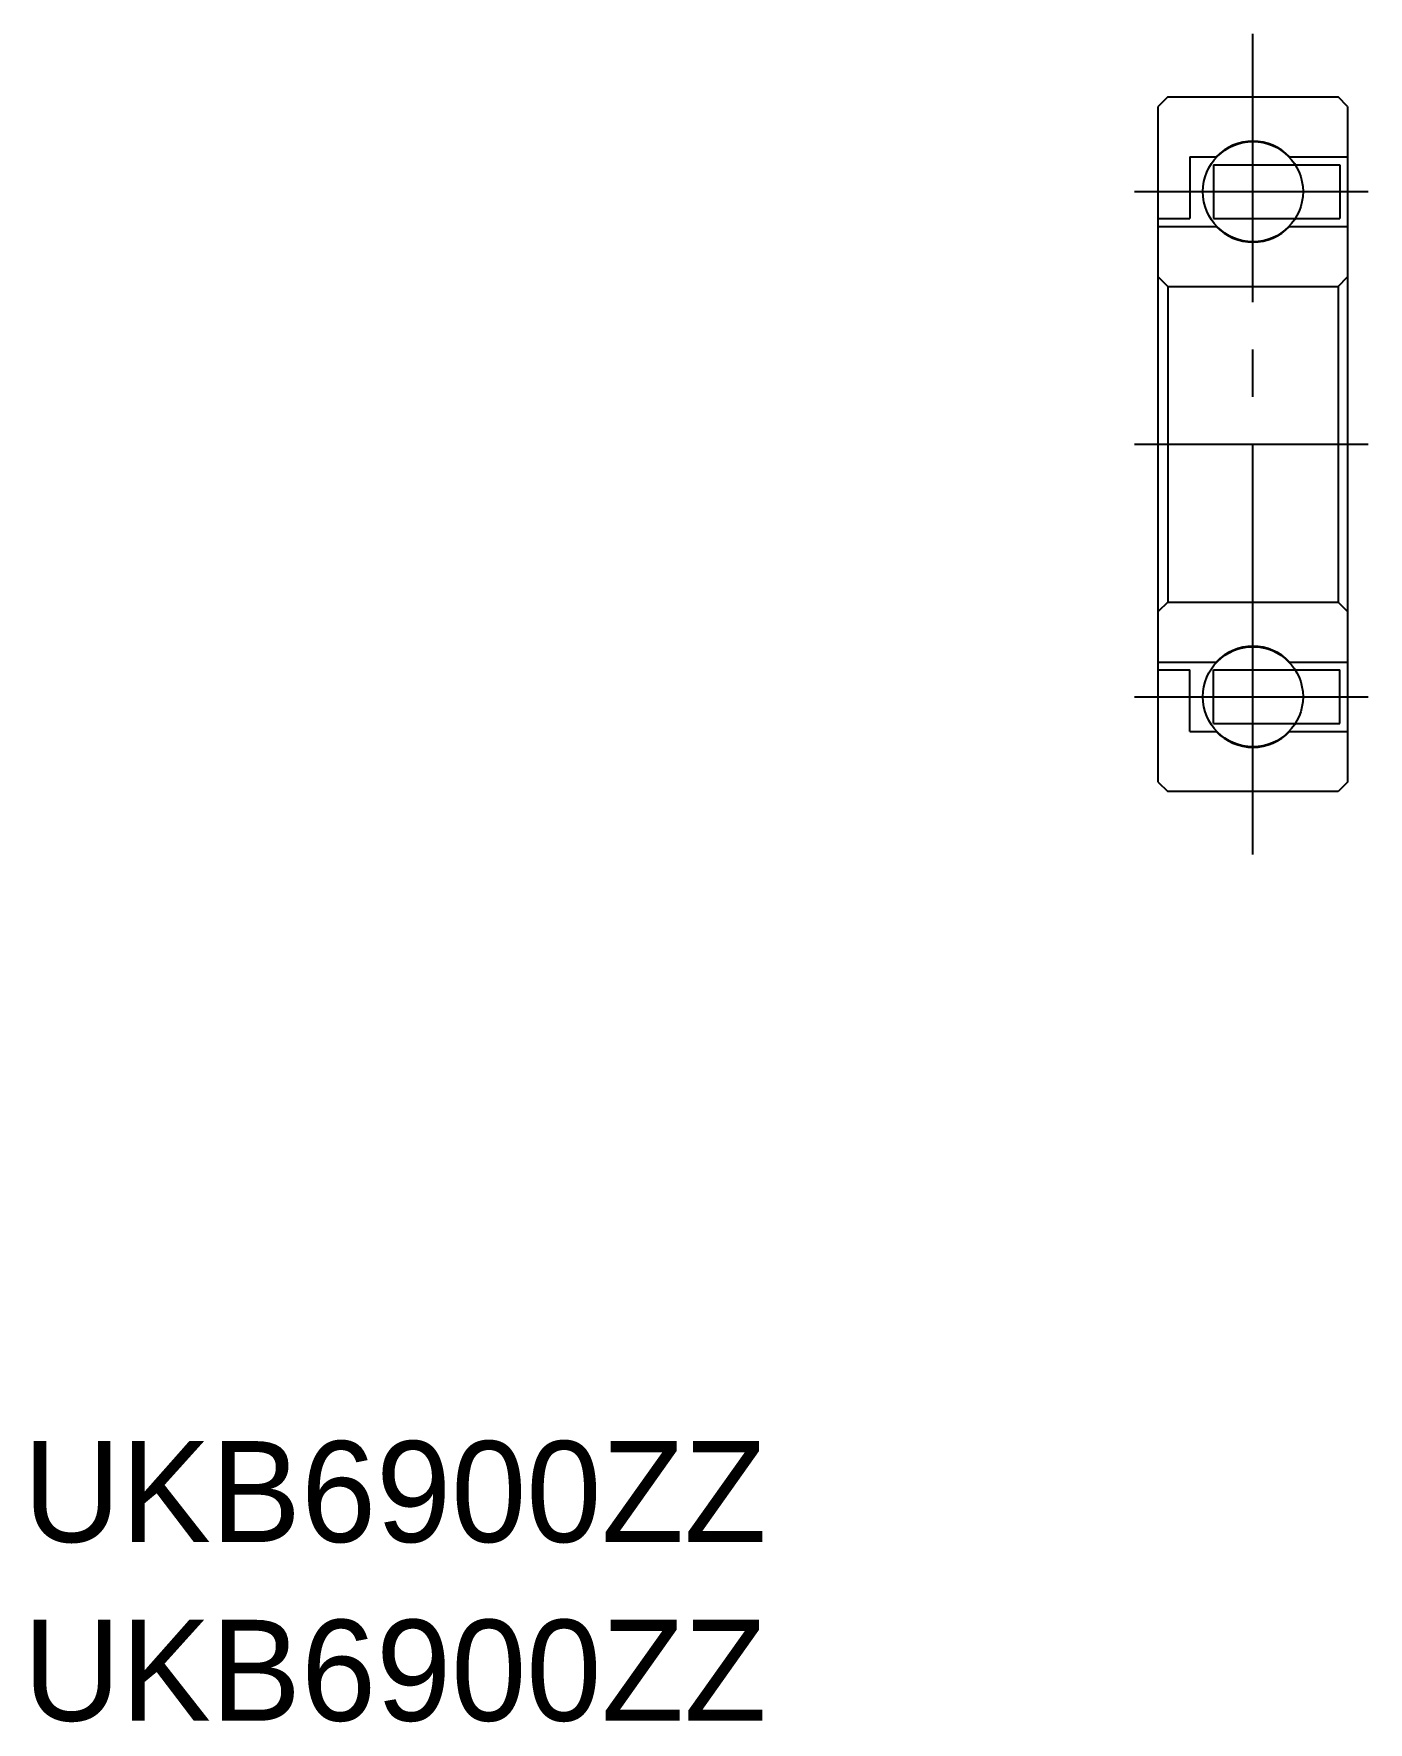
# Model space of a CAD drawing. Extents: x -36.7 to 5.6, y -18.4 to 35.1.
import ezdxf

# ---------------------------------------------------------------- set-up
doc = ezdxf.new("R2010")
doc.units = 0
doc.linetypes.add('CENTER', pattern=[17.5, 13, -1.5, 1.5, -1.5])
doc.layers.get('0').update_dxf_attribs({"linetype": 'CONTINUOUS'})
doc.layers.add('CENTER', color=1, linetype='CENTER')

msp = doc.modelspace()

# ---------------------------------------------------------------- linework, layer by layer
at = {"color": 7, "linetype": 'CONTINUOUS'}
for p, q in [((-0.739, 33.107), (-1.039, 32.807)), ((-1.039, 11.407), (-1.039, 32.807)), ((-0.739, 33.107), (4.661, 33.107)), ((4.961, 32.807), (4.661, 33.107)), ((4.961, 32.807), (4.961, 11.407)), ((-0.039, 31.207), (0.799, 31.207)), ((-0.039, 31.207), (-0.039, 29.257)), ((3.123, 31.207), (4.961, 31.207)), ((0.711, 30.957), (4.711, 30.957)), ((0.711, 30.957), (0.711, 29.257)), ((4.711, 30.957), (4.711, 29.257)), ((-1.039, 29.257), (-0.039, 29.257)), ((-1.039, 29.007), (0.799, 29.007)), ((0.711, 29.257), (4.711, 29.257)), ((3.123, 29.007), (4.961, 29.007)), ((-1.039, 27.407), (-0.739, 27.107)), ((4.661, 27.107), (4.961, 27.407)), ((-0.739, 27.107), (4.661, 27.107)), ((-0.739, 27.107), (-0.739, 17.107)), ((4.661, 27.107), (4.661, 17.107)), ((-0.739, 17.107), (-1.039, 16.807)), ((-0.739, 17.107), (4.661, 17.107)), ((4.661, 17.107), (4.961, 16.807)), ((-1.039, 15.207), (0.799, 15.207)), ((3.123, 15.207), (4.961, 15.207)), ((-1.039, 14.957), (-0.039, 14.957)), ((-0.039, 13.007), (-0.039, 14.957)), ((0.711, 13.257), (0.711, 14.957)), ((0.711, 14.957), (4.711, 14.957)), ((4.711, 13.257), (4.711, 14.957)), ((-0.039, 13.007), (0.799, 13.007)), ((0.711, 13.257), (4.711, 13.257)), ((3.123, 13.007), (4.961, 13.007)), ((-1.039, 11.407), (-0.739, 11.107)), ((4.961, 11.407), (4.661, 11.107)), ((4.661, 11.107), (-0.739, 11.107))]:
    msp.add_line(p, q, dxfattribs=at)
for centre in [(1.961, 30.107), (1.961, 14.107)]:
    msp.add_circle(centre, 1.587, dxfattribs=at)
for centre, start, end in [((1.961, 30.107), 43.4325, 136.5675), ((1.961, 30.107), 223.4325, 316.5675), ((1.961, 14.107), 43.4325, 136.5675), ((1.961, 14.107), 223.4325, 316.5675)]:
    msp.add_arc(centre, 1.6, start, end, dxfattribs=at)
at = {"layer": 'CENTER', "color": 1, "linetype": 'CENTER'}
for p, q in [((1.961, 9.106), (1.961, 35.108)), ((-1.786, 30.107), (5.615, 30.107)), ((-1.786, 22.107), (5.615, 22.107)), ((-1.786, 14.107), (5.615, 14.107))]:
    msp.add_line(p, q, dxfattribs=at)

# ---------------------------------------------------------------- texts
at = {"color": 0, "linetype": 'BYBLOCK'}
for p in [(-37, -12.669), (-37, -18.33)]:
    msp.add_text('UKB6900ZZ', height=3.2, dxfattribs=at).set_placement(p)

doc.saveas('drawing.dxf')
